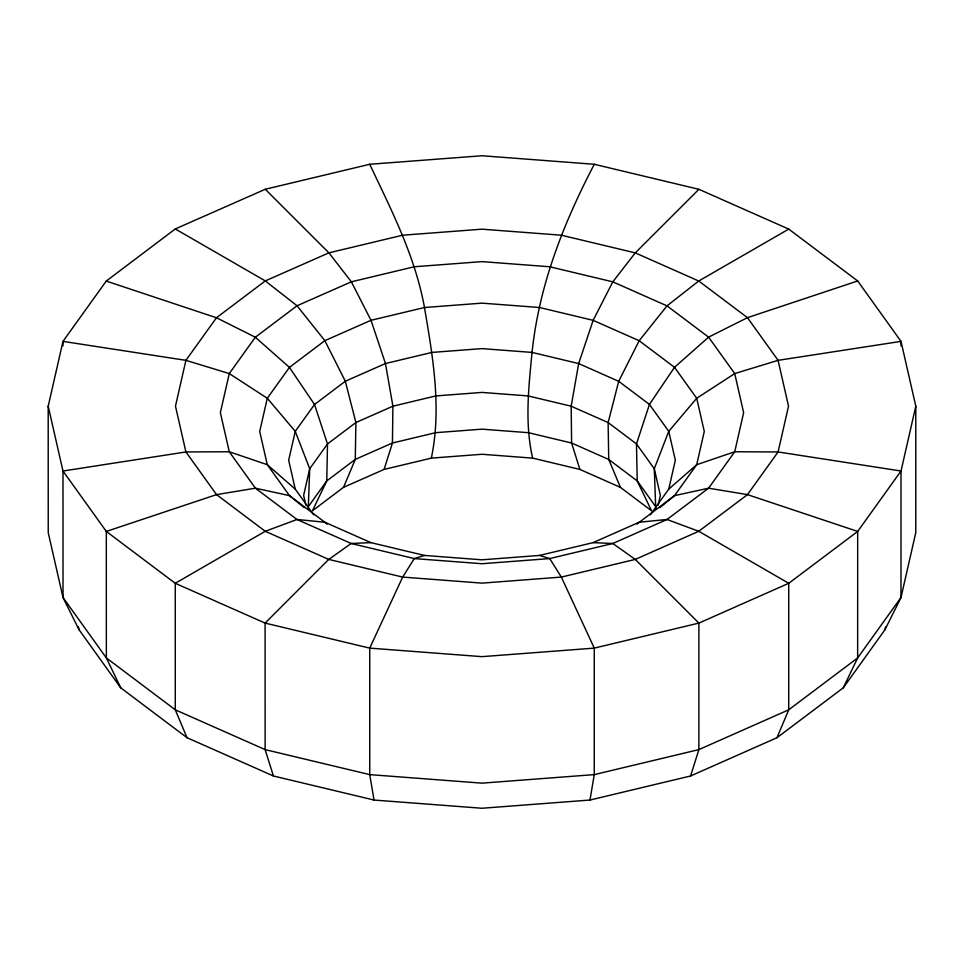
<?xml version="1.0" encoding="UTF-8"?>
<svg xmlns="http://www.w3.org/2000/svg" width="964" height="964" viewBox="0 0 964 964"><rect width="100%" height="100%" fill="white"/><g stroke="black" fill="none" stroke-linecap="round" stroke-linejoin="round"><path stroke-width="1.45" d="M901.015 345.847L901.015 341.377L857.683 280.97L788.745 229.107L698.9 189.305L594.27 164.278L482 155.746L369.73 164.278L265.281 189.257L175.291 228.95L106.245 281.078L62.985 341.377L48.2 406.206L48.236 532.731L63.022 597.547L79.048 629.745L120.729 687.826L187.016 737.713L273.415 775.984L374.032 800.048L482 808.254L589.968 800.048L690.586 775.984L776.984 737.713L843.271 687.826L884.952 629.745L900.979 597.547L915.764 532.731L915.8 406.206L901.015 341.377L778.081 360.343L734.725 373.574L696.707 398.265L668.751 431.342L654.291 468.745L655.749 508.667M308.251 508.667L309.709 468.745L295.249 431.342L267.293 398.265L229.275 373.574L185.919 360.343L62.985 341.377L62.985 345.847M106.245 281.078L216.466 317.759L255.34 337.243L289.429 367.392L314.517 404.494L327.495 443.958L326.772 480.916L312.432 510.8L343.558 487.302L384.106 469.42L431.33 458.129C441.801 408.302 432.884 356.969 424.473 307.516C415.315 256.653 391.577 210.55 369.73 164.278M589.968 800.048L594.27 774.622L594.27 648.121L561.337 577.087L549.721 558.578L539.527 555.433L482 559.807L424.473 555.433L370.863 542.624L324.82 522.223L289.489 495.641L267.293 464.696L259.714 431.474L267.293 398.265L289.429 367.392L324.856 340.654L371.007 320.301L424.473 307.516L482 303.142L539.527 307.516L593.137 320.337L639.18 340.726L674.511 367.308L696.707 398.265L704.286 431.474L696.707 464.696L674.511 495.641L659.689 507.703M658.123 505.22L660.364 495.4L654.291 468.745L636.469 443.91L608.127 422.581L571.182 406.218L528.164 395.927L482 392.42L435.836 395.927L392.902 406.206L355.897 422.521L327.495 443.958L309.709 468.745L303.636 495.4L305.877 505.22M650.314 514.824L668.751 489.122L675.33 460.238L668.751 431.342L649.435 404.422L618.707 381.31L578.665 363.573L532.044 352.414L482 348.619L431.956 352.414L385.455 363.536L345.317 381.238L314.517 404.494L295.249 431.342L288.67 460.238L295.249 489.122L313.686 514.824M915.8 406.206L901.015 471.022L900.979 597.547L857.647 657.942L843.271 687.826M884.952 629.745L885.615 626.841M384.106 469.42L392.432 443.006L392.902 406.206L385.455 363.536L371.007 320.301L351.354 281.813L328.917 252.845L265.281 189.257M690.586 775.984L698.876 749.606L698.9 623.093L635.264 559.409L612.815 543.491L593.137 542.624L539.527 555.433M343.558 487.302L355.282 459.394L355.897 422.521L345.317 381.238L324.856 340.654L297.033 305.769L265.293 280.91L175.291 228.95M776.984 737.713L788.721 709.805L788.745 583.292L857.683 531.429L901.015 471.022L778.081 451.947L734.725 451.767L696.707 464.696L668.751 489.122M594.27 164.278C563.277 223.841 539.105 285.236 532.044 352.414C528.658 387.492 524.585 423.377 532.67 458.129L579.894 469.42L620.442 487.386L651.568 510.8L637.204 480.891L636.469 443.91L649.435 404.422L674.511 367.308L708.588 337.147L747.462 317.662L857.683 280.97M308.89 505.847L326.772 480.916L355.282 459.394L392.432 443.006L435.62 432.679L482 429.161L528.38 432.679L571.604 443.018L608.73 459.467L637.204 480.891L655.11 505.847M698.9 189.305L635.264 252.881L612.815 281.85L593.137 320.337L578.665 363.573L571.182 406.218L571.604 443.018L579.894 469.42M636.903 524.103L674.511 495.641L708.588 488.194L747.462 494.628L857.683 531.429L857.647 657.942L788.721 709.805L698.876 749.606L594.27 774.622L482 783.154L369.73 774.622L265.124 749.606L175.279 709.805L106.353 657.942L63.022 597.547L62.985 471.022L48.2 406.206M788.745 229.107L698.743 281.006L667.004 305.865L639.18 340.726L618.707 381.31L608.127 422.581L608.73 459.467L620.442 487.386M593.137 542.624L639.18 522.223L667.004 519.488L698.743 531.284L788.745 583.292L698.9 623.093L594.27 648.121L482 656.653L369.73 648.121L265.1 623.093L175.255 583.292L106.317 531.429L62.985 471.022L185.919 451.947L229.275 451.767L267.293 464.696L295.249 489.122M424.473 555.433L414.279 558.578L351.185 543.491L296.996 519.488L255.412 488.194L229.275 451.767L220.358 412.676L229.275 373.574L255.34 337.243L297.033 305.769L351.354 281.813L414.279 266.763L482 261.618L549.721 266.763L612.815 281.85L667.004 305.865L708.588 337.147L734.725 373.574L743.642 412.676L734.725 451.767L708.588 488.194L667.004 519.488L612.815 543.491L549.721 558.578L482 563.723L414.279 558.578L402.663 577.087L369.73 648.121L369.73 774.622L374.032 800.048M431.33 458.129L482 454.273L532.67 458.129M370.863 542.624L351.185 543.491L328.736 559.409L265.1 623.093L265.124 749.606L273.415 775.984M304.311 507.703L289.489 495.641L255.412 488.194L216.538 494.628L106.317 531.429L106.353 657.942L120.729 687.826M327.097 524.103L324.82 522.223L296.996 519.488L265.257 531.284L175.255 583.292L175.279 709.805L187.016 737.713M78.385 626.841L79.048 629.745M185.919 360.343L175.472 406.145L185.919 451.947L216.538 494.628L265.257 531.284L328.736 559.409L402.663 577.087L482 583.124L561.337 577.087L635.264 559.409L698.743 531.284L747.462 494.628L778.081 451.947L788.528 406.145L778.081 360.343L747.462 317.662L698.743 281.006L635.264 252.881L561.337 235.204L482 229.179L402.663 235.204L328.917 252.845L265.293 280.91L216.466 317.759L185.919 360.343"/></g></svg>
